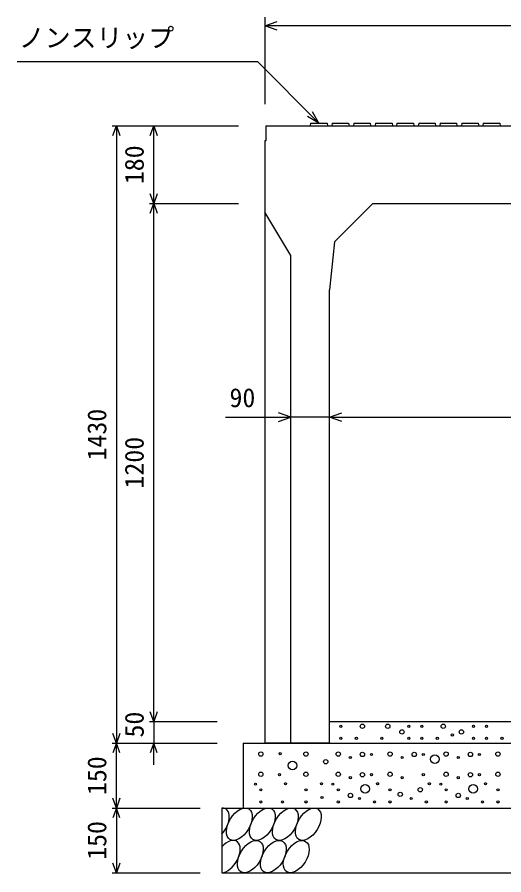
# Model space of a CAD drawing. Units: millimetres, scale not verified. Extents: x -16800 to 16800, y -5940 to 5940.
# Drawn here: x 12676 to 13804, y 2128 to 4115 of the extents above; entities that cross this region are included whole.
import ezdxf
from ezdxf.enums import TextEntityAlignment as Align

# ---------------------------------------------------------------- set-up
doc = ezdxf.new("R2010")
doc.units = ezdxf.units.MM
doc.header["$LTSCALE"] = 20
for name, color, linetype, lineweight in [('0-0_DIM', 7, 'Continuous', 25), ('0-2_HATCH', 6, 'Continuous', 25), ('0-5_OUTLINE', 3, 'Continuous', 25)]:
    doc.layers.add(name, color=color, linetype=linetype, lineweight=lineweight)
doc.styles.add('ＭＳ ゴシック', font='')
doc.styles.get('ＭＳ ゴシック').set_extended_font_data('MS Gothic')

msp = doc.modelspace()

# ---------------------------------------------------------------- linework, layer by layer
at = {"layer": '0-0_DIM'}
for p, q in [((13250.08, 4114.68), (13250.08, 3912.94)), ((14550.08, 4094.68), (13250.08, 4094.68)), ((12675.9, 4011.64), (13232.79, 4011.64)), ((13375, 3869.42), (13232.79, 4011.64)), ((13375, 3869.42), (13360, 3895.4)), ((13375, 3869.42), (13349.02, 3884.42)), ((12895.8, 3862.94), (13189.13, 3862.94)), ((12905.8, 3862.94), (12905.8, 2432.94)), ((12992.46, 3682.94), (12992.46, 3862.94)), ((12982.46, 3682.94), (13189.13, 3682.94)), ((12992.46, 2482.94), (12992.46, 3682.94)), ((13158.78, 3188.15), (13310, 3188.15)), ((13400, 3188.15), (13310, 3188.15)), ((13400, 3188.15), (14400, 3188.15)), ((12982.46, 2482.94), (13139.13, 2482.94)), ((12992.46, 2482.94), (12992.46, 2432.94)), ((12895.8, 2432.94), (13139.13, 2432.94)), ((12905.8, 2282.94), (12905.8, 2432.94)), ((12992.46, 2382.94), (12992.46, 2432.94)), ((12895.8, 2282.94), (13100, 2282.94)), ((12905.8, 2282.94), (12905.8, 2132.94)), ((12895.8, 2132.94), (13100, 2132.94))]:
    msp.add_line(p, q, dxfattribs=at)
for points in [[(13278.3, 4084.42), (13250.11, 4094.68), (13278.3, 4104.94)], [(12897.59, 3840.38), (12905.8, 3862.94), (12914.01, 3840.38)], [(12984.26, 3840.38), (12992.46, 3862.94), (13000.67, 3840.38)], [(13000.67, 3705.49), (12992.46, 3682.94), (12984.26, 3705.49)], [(12984.26, 3660.38), (12992.46, 3682.94), (13000.67, 3660.38)], [(13281.81, 3177.89), (13310, 3188.15), (13281.81, 3198.41)], [(13428.19, 3177.89), (13400, 3188.15), (13428.19, 3198.41)], [(13000.67, 2505.49), (12992.46, 2482.94), (12984.26, 2505.49)], [(12914.01, 2455.49), (12905.8, 2432.94), (12897.59, 2455.49)], [(12914.01, 2410.38), (12905.8, 2432.94), (12897.59, 2410.38)], [(13000.67, 2410.38), (12992.46, 2432.94), (12984.26, 2410.38)], [(12914.01, 2305.49), (12905.8, 2282.94), (12897.59, 2305.49)], [(12914.01, 2260.38), (12905.8, 2282.94), (12897.59, 2260.38)], [(12914.01, 2155.49), (12905.8, 2132.94), (12897.59, 2155.49)]]:
    msp.add_lwpolyline(points, dxfattribs=at)
at = {"layer": '0-2_HATCH'}
for p, q in [((13356, 3869.42), (13355, 3862.92)), ((13406, 3869.42), (13405, 3862.92)), ((13456, 3869.42), (13455, 3862.92)), ((13506.5, 3869.42), (13505.5, 3862.92)), ((13556, 3869.42), (13555, 3862.92)), ((13606.5, 3869.42), (13605.5, 3862.92)), ((13656, 3869.42), (13655, 3862.92)), ((13706.5, 3869.44), (13705.5, 3862.94)), ((13756, 3869.42), (13755, 3862.92))]:
    msp.add_line(p, q, dxfattribs=at)
for points in [[(13356, 3869.42), (13394, 3869.42), (13395, 3862.92)], [(13406, 3869.42), (13444, 3869.42), (13445, 3862.92)], [(13456, 3869.42), (13494, 3869.42), (13495, 3862.92)], [(13506.5, 3869.42), (13544.5, 3869.42), (13545.5, 3862.92)], [(13556, 3869.42), (13594, 3869.42), (13595, 3862.92)], [(13606.5, 3869.42), (13644.5, 3869.42), (13645.5, 3862.92)], [(13656, 3869.42), (13694, 3869.42), (13695, 3862.92)], [(13706.5, 3869.44), (13744.5, 3869.44), (13745.5, 3862.94)], [(13756, 3869.42), (13794, 3869.42), (13795, 3862.92)]]:
    msp.add_lwpolyline(points, dxfattribs=at)
for centre, radius in [((13426.01, 2472.25), 2.5), ((13475.91, 2472.25), 5), ((13534.8, 2472.25), 5), ((13567.58, 2459.12), 5), ((13583.47, 2472.25), 2.5), ((13613.47, 2472.25), 2.5), ((13663.38, 2472.25), 5), ((13705.43, 2459.12), 5), ((13733.47, 2472.25), 2.5), ((13763.47, 2472.25), 2.5), ((13426.01, 2444.23), 2.5), ((13461.89, 2444.23), 2.5), ((13520.78, 2444.23), 2.5), ((13583.47, 2444.23), 2.5), ((13613.47, 2444.23), 2.5), ((13649.36, 2444.23), 2.5), ((13684.4, 2452.11), 2.5), ((13733.47, 2444.23), 2.5), ((13763.47, 2444.23), 2.5), ((13799.36, 2444.23), 2.5), ((13240.57, 2407.79), 5), ((13285.3, 2408.77), 2.5), ((13345.17, 2407.79), 5), ((13419.97, 2407.79), 5), ((13476.04, 2406.92), 5), ((13497.07, 2406.92), 2.5), ((13539.97, 2407.79), 5), ((13596.04, 2406.92), 5), ((13617.07, 2406.92), 2.5), ((13643.79, 2396.09), 10), ((13669.97, 2407.79), 5), ((13726.04, 2406.92), 5), ((13747.07, 2406.92), 2.5), ((13789.97, 2407.79), 5), ((13313.94, 2381.22), 10), ((13390.94, 2390.02), 5), ((13448.01, 2399.91), 2.5), ((13568.01, 2399.91), 2.5), ((13698.01, 2399.91), 2.5), ((13240.57, 2360.99), 5), ((13345.17, 2360.99), 5), ((13419.97, 2360.99), 5), ((13476.04, 2360.11), 5), ((13539.97, 2360.99), 5), ((13669.97, 2360.99), 5), ((13726.04, 2360.11), 5), ((13789.97, 2360.99), 5), ((13283.78, 2360.11), 2.5), ((13448.01, 2353.11), 2.5), ((13497.07, 2360.11), 2.5), ((13568.01, 2353.11), 2.5), ((13617.07, 2360.11), 2.5), ((13698.01, 2353.11), 2.5), ((13747.07, 2360.11), 2.5), ((13228.15, 2338.19), 2.5), ((13240.57, 2325.1), 2.5), ((13297.79, 2339.1), 2.5), ((13345.17, 2325.1), 2.5), ((13381.09, 2339.1), 2.5), ((13407.55, 2338.19), 2.5), ((13419.97, 2325.1), 2.5), ((13482.58, 2327.1), 10), ((13511.09, 2339.1), 2.5), ((13539.97, 2325.1), 2.5), ((13610.06, 2325.1), 5), ((13631.09, 2339.1), 2.5), ((13657.55, 2338.19), 2.5), ((13669.97, 2325.1), 2.5), ((13732.58, 2327.1), 10), ((13761.09, 2339.1), 2.5), ((13789.97, 2325.1), 2.5), ((13382.36, 2307.16), 2.5), ((13448.01, 2311.97), 5), ((13469.03, 2304.96), 2.5), ((13563.47, 2314.61), 5), ((13589.03, 2304.96), 2.5), ((13698.01, 2311.97), 5), ((13719.03, 2304.96), 2.5), ((13240.57, 2297.08), 2.5), ((13290.78, 2297.08), 2.5), ((13345.17, 2297.08), 2.5), ((13419.97, 2297.08), 2.5), ((13504.08, 2297.08), 2.5), ((13539.97, 2297.08), 2.5), ((13624.08, 2297.08), 2.5), ((13669.97, 2297.08), 2.5), ((13754.08, 2297.08), 2.5), ((13789.97, 2297.08), 2.5)]:
    msp.add_circle(centre, radius, dxfattribs=at)
for centre in [(13190.84, 2245.41), (13244.05, 2245.41), (13297.26, 2245.41), (13350.47, 2245.41), (13216.16, 2170.42), (13269.37, 2170.42), (13322.58, 2170.42)]:
    msp.add_ellipse(centre, major_axis=(21.81, 35.31), ratio=0.5792, dxfattribs=at)
for centre, start_param, end_param in [((13137.64, 2245.41), 4.385593, 6.6745444), ((13162.96, 2170.42), 3.5111464, 7.548991)]:
    msp.add_ellipse(centre, major_axis=(21.81, 35.31), ratio=0.5792, start_param=start_param, end_param=end_param, dxfattribs=at)
at = {"layer": '0-5_OUTLINE'}
for p, q in [((13252, 3862.94), (13900, 3862.94)), ((13252, 3862.94), (13252, 3827.94)), ((13250, 3827.94), (13250, 2432.94)), ((13252, 3827.94), (13250, 3827.94)), ((13500, 3682.94), (13411.11, 3594.05)), ((13310, 3562.94), (13250, 3662.94)), ((13411.11, 3594.05), (13400, 3482.94)), ((13310, 2432.94), (13310, 3562.94)), ((13400, 2432.94), (13400, 3482.94)), ((13400, 2482.94), (14400, 2482.94)), ((13200, 2432.94), (13200, 2282.94)), ((13200, 2432.94), (14600, 2432.94)), ((13400, 2432.94), (13250, 2432.94)), ((13150, 2282.94), (13150, 2132.94)), ((13150, 2282.94), (14650, 2282.94)), ((13150, 2132.94), (14650, 2132.94))]:
    msp.add_line(p, q, dxfattribs=at)
msp.add_lwpolyline([(13500, 3682.94), (14300, 3682.94), (14388.89, 3594.05)], dxfattribs=at)

# ---------------------------------------------------------------- texts
at = {"layer": '0-0_DIM', "style": 'ＭＳ ゴシック'}
for s, p in [('ノンスリップ', (12679.75, 4031.82)), ('90', (13167.95, 3198.15))]:
    msp.add_text(s, height=43.99, dxfattribs=at).set_placement(p, align=Align.BOTTOM_LEFT)
for s, p in [('180', (12982.46, 3727.94)), ('1430', (12895.8, 3087.94)), ('1200', (12982.46, 3022.94)), ('50', (12982.46, 2446.26)), ('150', (12895.8, 2312.94)), ('150', (12895.8, 2162.94))]:
    msp.add_text(s, height=43.99, rotation=90, dxfattribs=at).set_placement(p, align=Align.BOTTOM_LEFT)

doc.saveas('drawing.dxf')
